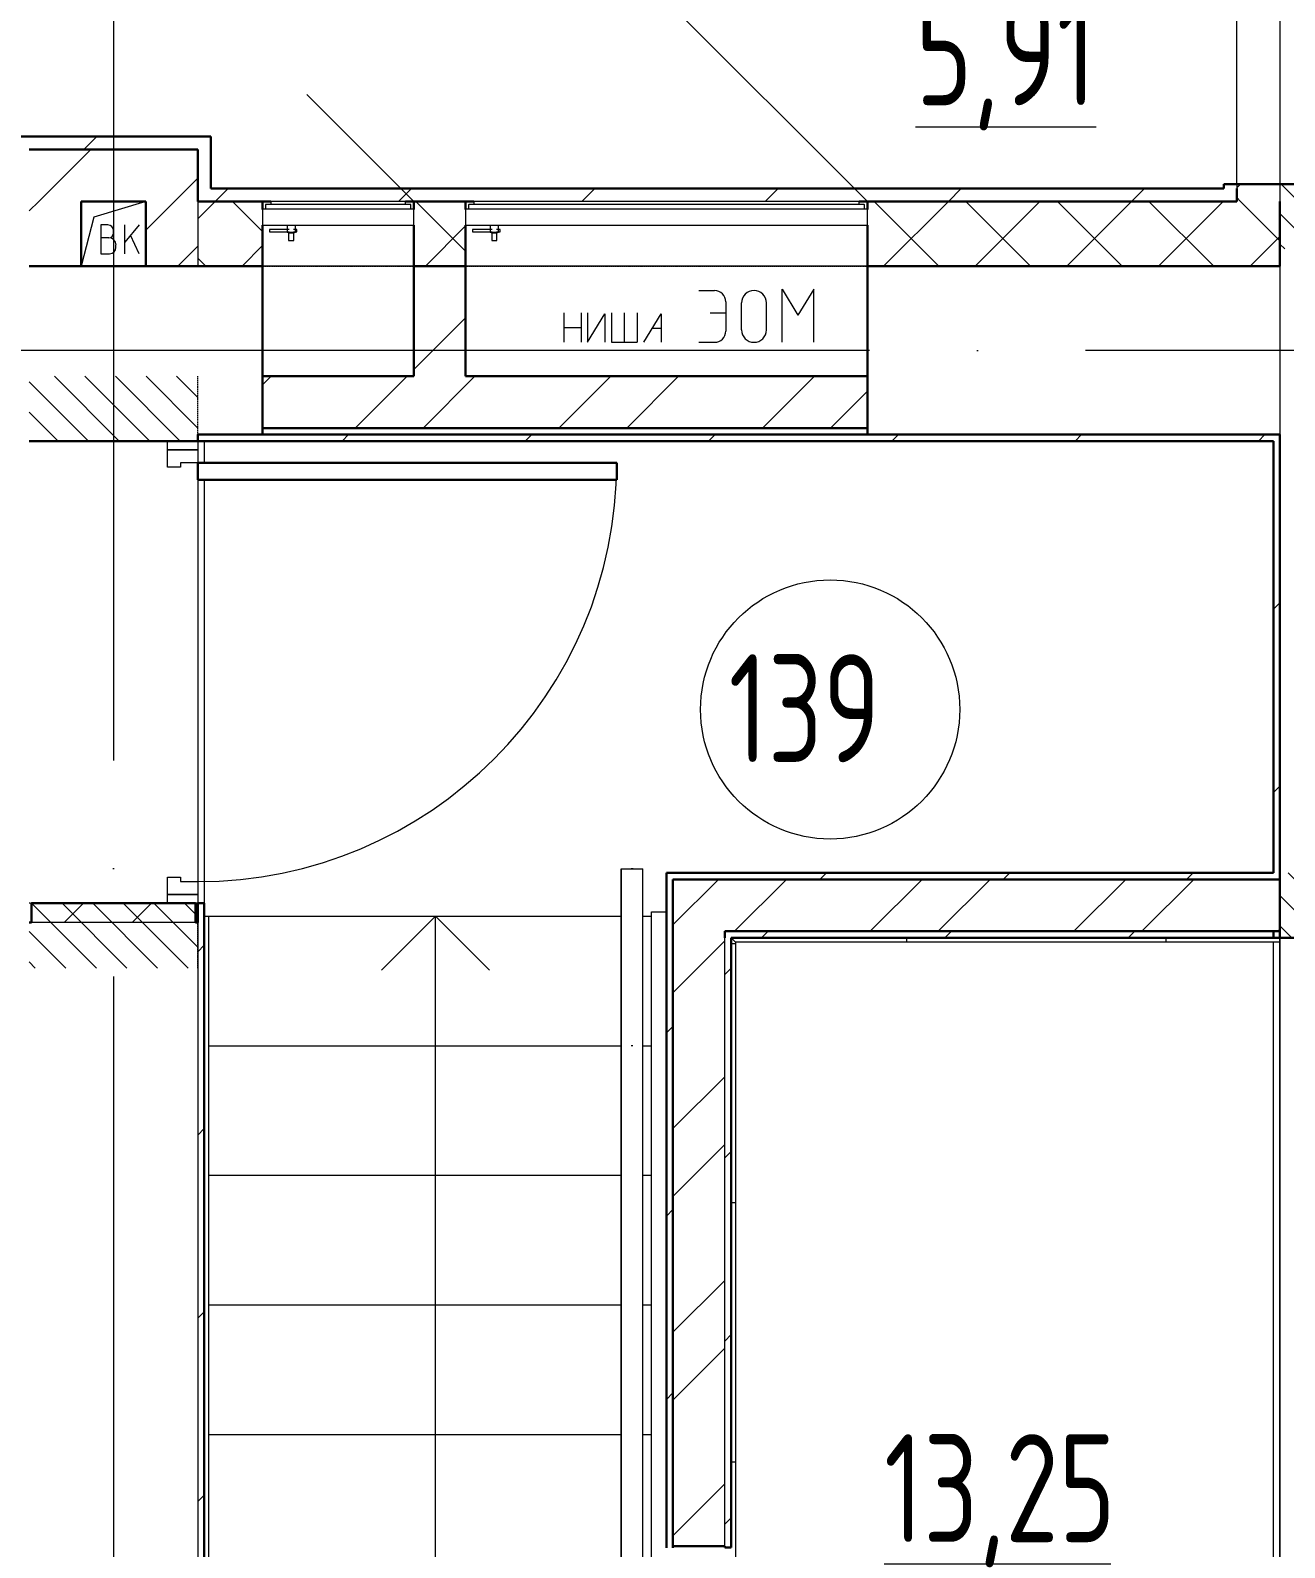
# Model space of a CAD drawing. Header units: millimetres. Extents: x -259809 to 472825, y -397243 to 31861.
# Drawn here: x -7748 to -4845, y -334304 to -330791 of the extents above; entities that cross this region are included whole.
import ezdxf

# ---------------------------------------------------------------- set-up
doc = ezdxf.new("R2010")
doc.units = ezdxf.units.MM
doc.linetypes.add('ADSK_Линия сетки', pattern=[25, 20, -2.5, 0, -2.5])
doc.linetypes.add('ADSK_Штриховая_ш2 п1_5', pattern=[4.5, 3, -1.5])
for name, color, linetype, lineweight in [('Двери', 252, 'Continuous', 9), ('Лестницы', 252, 'Continuous', 9), ('Линии', 7, 'Continuous', 9), ('Марки помещений', 252, 'Continuous', 20), ('Оборудование', 8, 'Continuous', 18), ('Ограждение', 252, 'Continuous', 9), ('Оси', 252, 'Continuous', 9), ('Перекрытие', 252, 'Continuous', 18), ('Стены внутренние', 252, 'Continuous', 18), ('Стены наружные', 252, 'Continuous', 18), ('Стены штриховка', 7, 'Continuous', 9), ('Стрелки вверх', 7, 'Continuous', 18)]:
    doc.layers.add(name, color=color, linetype=linetype, lineweight=lineweight)
doc.styles.add('GOST Common_3', font='', dxfattribs={"height": 3.5})
doc.styles.get('GOST Common_3').set_extended_font_data('GOST 2.304 type A')
pattern_1 = [(0, (-32119.8, 94.4), (0, 600), []), (90, (-32119.8, 94.4), (-600, 4e-14), [])]

# ---------------------------------------------------------------- blocks, each defined once
blk = doc.blocks.new('1 этаж')
at = {"layer": 'Двери', "lineweight": 18, "true_color": 0x636466}
h = blk.add_hatch(dxfattribs=at)
h.set_pattern_fill('FP_2', color=251, angle=-90, style=0, pattern_type=2)
h.set_pattern_definition([(315, (-4580.8, 22274.687), (35.3553, 35.3553), [])])
h.paths.add_polyline_path([(-4855.8, 21389.7), (-4305.8, 21389.7), (-4305.8, 21539.7), (-4855.8, 21539.7)])
h.paths.add_polyline_path([(-4855.8, 22759.7), (-4305.8, 22759.7), (-4305.8, 22909.7), (-4855.8, 22909.7)])
h = blk.add_hatch(dxfattribs=at)
h.set_pattern_fill('FP_2', color=251, angle=-90, style=0, pattern_type=2)
h.set_pattern_definition([(315, (-7555.8, 20409.687), (35.3553, 35.3553), [])])
h.paths.add_polyline_path([(-7750.8, 19724.7), (-7360.8, 19724.7), (-7360.8, 19874.7), (-7750.8, 19874.7)])
h.paths.add_polyline_path([(-7360.8, 20944.7), (-7360.8, 21094.7), (-7750.8, 21094.7), (-7750.8, 20944.7)])
h = blk.add_hatch(dxfattribs=at)
h.set_pattern_fill('FP_2', color=251, angle=-90, style=0, pattern_type=2)
h.set_pattern_definition([(315, (-4580.8, 19069.687), (35.3553, 35.3553), [])])
h.paths.add_polyline_path([(-4855.8, 17944.7), (-4305.8, 17944.7), (-4305.8, 18094.7), (-4855.8, 18094.7)])
h.paths.add_polyline_path([(-4340.6, 19794.7), (-4305.8, 19794.7), (-4305.8, 19944.7), (-4855.8, 19944.7), (-4855.8, 19794.7)])
at = {"layer": 'Ограждение', "true_color": 0x636466}
h = blk.add_hatch(dxfattribs=at)
h.set_pattern_fill('FP_25', color=251, style=0, pattern_type=2)
h.set_pattern_definition(pattern_1)
h.paths.add_polyline_path([(-4870.8, 19784.7), (-4855.8, 19784.7), (-4855.8, 19794.7), (-6125.8, 19794.7), (-6115.8, 19784.7), (-5058.1, 19784.7)])
h = blk.add_hatch(dxfattribs=at)
h.set_pattern_fill('FP_25', color=251, style=0, pattern_type=2)
h.set_pattern_definition(pattern_1)
h.paths.add_polyline_path([(-6125.8, 16654.7), (-6115.8, 16654.7), (-6115.8, 19784.7), (-6125.8, 19794.7), (-6125.8, 16724.7)])
at = {"color": 251, "lineweight": 18, "true_color": 0x636466}
for p, q in [((-7480.8, 21499.7), (-7601.2, 21463)), ((-7601.2, 21463), (-7630.8, 21349.7)), ((-7568.6, 21445.1), (-7585.2, 21445.1)), ((-7585.2, 21445.1), (-7585.2, 21378.4)), ((-7555.6, 21426.6), (-7555.6, 21432.1)), ((-7496.4, 21445.1), (-7529.7, 21405.4)), ((-7529.7, 21378.4), (-7529.7, 21445.1)), ((-7566.7, 21415.5), (-7585.2, 21415.5)), ((-7550.1, 21393.2), (-7550.1, 21398.8)), ((-7496.4, 21378.4), (-7516.3, 21421.3)), ((-7585.2, 21378.4), (-7564.9, 21378.4))]:
    blk.add_line(p, q, dxfattribs=at)
for centre, radius, start, end in [((-7568.6, 21432.1), 13, 0, 90), ((-7566.7, 21426.6), 11.1, 270, 0), ((-7566.7, 21398.8), 16.7, 0, 90), ((-7564.9, 21393.2), 14.8, 270, 0)]:
    blk.add_arc(centre, radius, start, end, dxfattribs=at)
at = {"layer": 'Двери', "color": 251, "linetype": 'ADSK_Штриховая_ш2 п1_5', "true_color": 0x636466}
for p, q in [((-4305.8, 21539.7), (-4855.8, 21539.7)), ((-4855.8, 21539.7), (-4855.8, 21389.7)), ((-7210.8, 21349.7), (-5810.8, 21349.7)), ((-7360.8, 20944.7), (-7360.8, 21094.7)), ((-7750.8, 20944.7), (-7360.8, 20944.7)), ((-7210.8, 20959.7), (-5810.8, 20959.7)), ((-4855.8, 19944.7), (-4855.8, 19794.7)), ((-7360.8, 19874.7), (-7750.8, 19874.7)), ((-7360.8, 19724.7), (-7360.8, 19874.7)), ((-4855.8, 19794.7), (-4305.8, 19794.7))]:
    blk.add_line(p, q, dxfattribs=at)
at = {"layer": 'Двери', "color": 251, "true_color": 0x636466}
for p, q in [((-7430.8, 20944.7), (-7360.8, 20944.7)), ((-7430.8, 20924.7), (-7430.8, 20944.7)), ((-7360.8, 20944.7), (-7360.8, 20924.7)), ((-7430.8, 20884.7), (-7430.8, 20924.7)), ((-7430.8, 20924.7), (-7360.8, 20924.7)), ((-7360.8, 20924.7), (-7430.8, 20924.7)), ((-7360.8, 20924.7), (-7360.8, 20894.7)), ((-7400.8, 20884.7), (-7430.8, 20884.7)), ((-7400.8, 20894.7), (-7400.8, 20884.7)), ((-7360.8, 20894.7), (-7400.8, 20894.7)), ((-7430.8, 19934.7), (-7400.8, 19934.7)), ((-7430.8, 19894.7), (-7430.8, 19934.7)), ((-7400.8, 19934.7), (-7400.8, 19924.7)), ((-7400.8, 19924.7), (-7360.8, 19924.7)), ((-7360.8, 19924.7), (-7360.8, 19894.7)), ((-7360.8, 19894.7), (-7430.8, 19894.7)), ((-7430.8, 19874.7), (-7430.8, 19894.7)), ((-7430.8, 19894.7), (-7360.8, 19894.7)), ((-7360.8, 19894.7), (-7360.8, 19874.7)), ((-7360.8, 19874.7), (-7430.8, 19874.7))]:
    blk.add_line(p, q, dxfattribs=at)
at = {"layer": 'Двери', "color": 251, "lineweight": 30, "true_color": 0x636466}
for p, q in [((-7360.8, 20894.7), (-6390.8, 20894.7)), ((-7360.8, 20854.7), (-7360.8, 20894.7)), ((-6390.8, 20894.7), (-6390.8, 20854.7)), ((-6390.8, 20854.7), (-7360.8, 20854.7))]:
    blk.add_line(p, q, dxfattribs=at)
at = {"layer": 'Двери', "color": 251, "true_color": 0x636466}
blk.add_arc((-7360.8, 20894.7), 970, 270, 0, dxfattribs=at)
at = {"layer": 'Лестницы', "color": 251, "true_color": 0x636466}
for p, q in [((-7335.8, 19544.7), (-6380.4, 19544.7)), ((-7335.8, 19544.7), (-6380.4, 19544.7)), ((-6330.4, 19544.7), (-6310.4, 19544.7)), ((-6330.4, 19544.7), (-6310.4, 19544.7)), ((-7335.8, 19244.7), (-6380.4, 19244.7)), ((-7335.8, 19244.7), (-6380.4, 19244.7)), ((-6330.4, 19244.7), (-6310.4, 19244.7)), ((-6330.4, 19244.7), (-6310.4, 19244.7)), ((-7335.8, 18944.7), (-6380.4, 18944.7)), ((-7335.8, 18944.7), (-6380.4, 18944.7)), ((-6330.4, 18944.7), (-6310.4, 18944.7)), ((-6330.4, 18944.7), (-6310.4, 18944.7)), ((-7335.8, 18644.7), (-6380.4, 18644.7)), ((-7335.8, 18644.7), (-6380.4, 18644.7)), ((-6330.4, 18644.7), (-6310.4, 18644.7)), ((-6330.4, 18644.7), (-6310.4, 18644.7))]:
    blk.add_line(p, q, dxfattribs=at)
at = {"layer": 'Линии', "color": 251, "lineweight": 18, "ltscale": 100, "true_color": 0x636466}
for p, q in [((-6201, 21293.4), (-6164.5, 21293.4)), ((-6008, 21296.1), (-5971.5, 21236.1)), ((-6008, 21173.4), (-6008, 21296.1)), ((-5934.9, 21296.1), (-5971.5, 21236.1)), ((-5934.9, 21173.4), (-5934.9, 21296.1)), ((-6138.4, 21267.4), (-6138.4, 21199.5)), ((-6101.9, 21202.1), (-6101.9, 21264.8)), ((-6044.5, 21202.1), (-6044.5, 21264.8)), ((-6513.4, 21241.3), (-6513.4, 21173.4)), ((-6473.4, 21241.3), (-6473.4, 21173.4)), ((-6458.4, 21241.3), (-6458.4, 21173.4)), ((-6458.4, 21173.4), (-6418.4, 21239.2)), ((-6418.4, 21239.2), (-6418.4, 21173.4)), ((-6403.4, 21241.3), (-6403.4, 21173.4)), ((-6373.4, 21173.4), (-6373.4, 21241.3)), ((-6343.4, 21241.3), (-6343.4, 21173.4)), ((-6328.4, 21173.4), (-6288.4, 21239.2)), ((-6288.4, 21239.2), (-6288.4, 21173.4)), ((-6174.9, 21241.3), (-6138.4, 21241.3)), ((-6513.4, 21207.4), (-6473.4, 21207.4)), ((-6308.4, 21206.3), (-6288.4, 21206.3)), ((-6403.4, 21173.4), (-6343.4, 21173.4)), ((-6201, 21173.4), (-6164.5, 21173.4))]:
    blk.add_line(p, q, dxfattribs=at)
at = {"layer": 'Линии', "color": 251, "lineweight": 18, "true_color": 0x636466}
for centre, radius, start, end in [((-6164.5, 21267.4), 26.1, 0, 90), ((-6073.2, 21264.8), 28.7, 0, 180), ((-6164.5, 21199.5), 26.1, 270, 0), ((-6073.2, 21202.1), 28.7, 180, 0)]:
    blk.add_arc(centre, radius, start, end, dxfattribs=at)
at = {"layer": 'Марки помещений', "color": 251, "true_color": 0x636466}
blk.add_circle((-5897, 20323.3), 300, dxfattribs=at)
at = {"layer": 'Оборудование', "color": 251, "true_color": 0x636466}
for p, q in [((-5810.8, 21499.7), (-6468.4, 22157.3)), ((-6860.8, 21499.7), (-7108.3, 21747.2)), ((-7210.8, 21481.1), (-7210.8, 21444.7)), ((-6861.7, 21482), (-7209.9, 21482)), ((-7203.8, 21491.7), (-7203.8, 21482)), ((-6868.8, 21492.7), (-7202.8, 21492.7)), ((-6879.8, 21499.7), (-7191.8, 21499.7)), ((-7191.8, 21499.7), (-7191.8, 21494.2)), ((-6888.8, 21492.9), (-6888.8, 21491.7)), ((-6888.8, 21491.7), (-6888.8, 21492.9)), ((-6879.8, 21494.2), (-6879.8, 21499.7)), ((-6867.8, 21482), (-6867.8, 21491.7)), ((-6860.8, 21444.7), (-6860.8, 21481.1)), ((-6740.8, 21481.1), (-6740.8, 21444.7)), ((-5811.7, 21482), (-6739.9, 21482)), ((-6733.8, 21491.7), (-6733.8, 21482)), ((-5818.8, 21492.7), (-6732.8, 21492.7)), ((-5829.8, 21499.7), (-6721.8, 21499.7)), ((-6721.8, 21499.7), (-6721.8, 21494.2)), ((-5829.8, 21494.2), (-5829.8, 21499.7)), ((-5817.8, 21482), (-5817.8, 21491.7)), ((-5810.8, 21444.7), (-5810.8, 21481.1)), ((-7210.8, 21444.7), (-6860.8, 21444.7)), ((-7149.1, 21434.3), (-7195, 21434.3)), ((-7195, 21434.3), (-7195, 21429.3)), ((-7154, 21444.7), (-7154, 21428.8)), ((-7131.2, 21434.3), (-7139.5, 21434.3)), ((-7134.7, 21428.8), (-7134.7, 21444.7)), ((-7131.2, 21429.3), (-7131.2, 21434.3)), ((-6740.8, 21444.7), (-5810.8, 21444.7)), ((-6679.1, 21434.3), (-6725, 21434.3)), ((-6725, 21434.3), (-6725, 21429.3)), ((-6684, 21444.7), (-6684, 21428.8)), ((-6661.2, 21434.3), (-6669.5, 21434.3)), ((-6664.7, 21428.8), (-6664.7, 21444.7)), ((-6661.2, 21429.3), (-6661.2, 21434.3)), ((-7195, 21429.3), (-7149.1, 21429.3)), ((-7154, 21428.8), (-7134.7, 21428.8)), ((-7152.4, 21428.8), (-7150.4, 21426.8)), ((-7150.4, 21426.8), (-7150.4, 21409.3)), ((-7150.4, 21426.8), (-7138.2, 21426.8)), ((-7150.4, 21409.3), (-7138.2, 21409.3)), ((-7139.5, 21429.3), (-7131.2, 21429.3)), ((-7138.2, 21426.8), (-7136.2, 21428.8)), ((-7138.2, 21409.3), (-7138.2, 21426.8)), ((-6725, 21429.3), (-6679.1, 21429.3)), ((-6684, 21428.8), (-6664.7, 21428.8)), ((-6682.4, 21428.8), (-6680.4, 21426.8)), ((-6680.4, 21426.8), (-6680.4, 21409.3)), ((-6680.4, 21426.8), (-6668.2, 21426.8)), ((-6680.4, 21409.3), (-6668.2, 21409.3)), ((-6669.5, 21429.3), (-6661.2, 21429.3)), ((-6668.2, 21426.8), (-6666.2, 21428.8)), ((-6668.2, 21409.3), (-6668.2, 21426.8))]:
    blk.add_line(p, q, dxfattribs=at)
for points, knots in [([(-7209.9, 21482), (-7210, 21482), (-7210.1, 21482), (-7210.2, 21481.9), (-7210.4, 21481.8), (-7210.5, 21481.7), (-7210.7, 21481.5), (-7210.8, 21481.3), (-7210.8, 21481.2), (-7210.8, 21481.1)], [0, 0, 0, 0, 0.166667, 0.25, 0.333333, 0.5, 0.666667, 0.833333, 1, 1, 1, 1]), ([(-7202.8, 21492.7), (-7202.9, 21492.7), (-7203.1, 21492.7), (-7203.2, 21492.6), (-7203.3, 21492.6), (-7203.4, 21492.5), (-7203.6, 21492.4), (-7203.7, 21492.2), (-7203.8, 21492), (-7203.8, 21491.8), (-7203.8, 21491.7)], [0, 0, 0, 0, 0.166667, 0.25, 0.333333, 0.416667, 0.541667, 0.666667, 0.833333, 1, 1, 1, 1]), ([(-7191.8, 21494.2), (-7191.8, 21494.1), (-7191.8, 21493.9), (-7191.9, 21493.6), (-7192, 21493.5), (-7192.1, 21493.3), (-7192.2, 21493.1), (-7192.4, 21493), (-7192.6, 21492.9), (-7192.7, 21492.8), (-7193, 21492.7), (-7193.2, 21492.7), (-7193.3, 21492.7)], [0, 0, 0, 0, 0.166667, 0.25, 0.333333, 0.416667, 0.5, 0.583333, 0.666667, 0.75, 0.833333, 1, 1, 1, 1]), ([(-6878.3, 21492.7), (-6878.4, 21492.7), (-6878.6, 21492.7), (-6878.9, 21492.8), (-6879, 21492.9), (-6879.2, 21493), (-6879.4, 21493.1), (-6879.5, 21493.3), (-6879.6, 21493.5), (-6879.7, 21493.6), (-6879.8, 21493.9), (-6879.8, 21494.1), (-6879.8, 21494.2)], [-1, -1, -1, -1, -0.833333, -0.75, -0.666667, -0.583333, -0.5, -0.416667, -0.333333, -0.25, -0.166667, 0, 0, 0, 0]), ([(-6867.8, 21491.7), (-6867.8, 21491.8), (-6867.8, 21492), (-6867.9, 21492.2), (-6868, 21492.4), (-6868.2, 21492.5), (-6868.3, 21492.6), (-6868.4, 21492.6), (-6868.5, 21492.7), (-6868.7, 21492.7), (-6868.8, 21492.7)], [-1, -1, -1, -1, -0.833333, -0.666667, -0.541667, -0.416667, -0.333333, -0.25, -0.166667, 0, 0, 0, 0]), ([(-6860.8, 21481.1), (-6860.8, 21481.2), (-6860.8, 21481.3), (-6860.9, 21481.5), (-6861.1, 21481.7), (-6861.2, 21481.8), (-6861.4, 21481.9), (-6861.5, 21482), (-6861.6, 21482), (-6861.7, 21482)], [-1, -1, -1, -1, -0.833333, -0.666667, -0.5, -0.333333, -0.25, -0.166667, 0, 0, 0, 0]), ([(-6739.9, 21482), (-6740, 21482), (-6740.1, 21482), (-6740.2, 21481.9), (-6740.4, 21481.8), (-6740.5, 21481.7), (-6740.7, 21481.5), (-6740.8, 21481.3), (-6740.8, 21481.2), (-6740.8, 21481.1)], [0, 0, 0, 0, 0.166667, 0.25, 0.333333, 0.5, 0.666667, 0.833333, 1, 1, 1, 1]), ([(-6732.8, 21492.7), (-6732.9, 21492.7), (-6733.1, 21492.7), (-6733.2, 21492.6), (-6733.3, 21492.6), (-6733.4, 21492.5), (-6733.6, 21492.4), (-6733.7, 21492.2), (-6733.8, 21492), (-6733.8, 21491.8), (-6733.8, 21491.7)], [0, 0, 0, 0, 0.166667, 0.25, 0.333333, 0.416667, 0.541667, 0.666667, 0.833333, 1, 1, 1, 1]), ([(-6721.8, 21494.2), (-6721.8, 21494.1), (-6721.8, 21493.9), (-6721.9, 21493.6), (-6722, 21493.5), (-6722.1, 21493.3), (-6722.2, 21493.1), (-6722.4, 21493), (-6722.6, 21492.9), (-6722.7, 21492.8), (-6723, 21492.7), (-6723.2, 21492.7), (-6723.3, 21492.7)], [0, 0, 0, 0, 0.166667, 0.25, 0.333333, 0.416667, 0.5, 0.583333, 0.666667, 0.75, 0.833333, 1, 1, 1, 1]), ([(-5828.3, 21492.7), (-5828.4, 21492.7), (-5828.6, 21492.7), (-5828.9, 21492.8), (-5829, 21492.9), (-5829.2, 21493), (-5829.4, 21493.1), (-5829.5, 21493.3), (-5829.6, 21493.5), (-5829.7, 21493.6), (-5829.8, 21493.9), (-5829.8, 21494.1), (-5829.8, 21494.2)], [-1, -1, -1, -1, -0.833333, -0.75, -0.666667, -0.583333, -0.5, -0.416667, -0.333333, -0.25, -0.166667, 0, 0, 0, 0]), ([(-5817.8, 21491.7), (-5817.8, 21491.8), (-5817.8, 21492), (-5817.9, 21492.2), (-5818, 21492.4), (-5818.2, 21492.5), (-5818.3, 21492.6), (-5818.4, 21492.6), (-5818.5, 21492.7), (-5818.7, 21492.7), (-5818.8, 21492.7)], [-1, -1, -1, -1, -0.833333, -0.666667, -0.541667, -0.416667, -0.333333, -0.25, -0.166667, 0, 0, 0, 0]), ([(-5810.8, 21481.1), (-5810.8, 21481.2), (-5810.8, 21481.3), (-5810.9, 21481.5), (-5811.1, 21481.7), (-5811.2, 21481.8), (-5811.4, 21481.9), (-5811.5, 21482), (-5811.6, 21482), (-5811.7, 21482)], [-1, -1, -1, -1, -0.833333, -0.666667, -0.5, -0.333333, -0.25, -0.166667, 0, 0, 0, 0])]:
    blk.add_open_spline(points, degree=3, knots=knots, dxfattribs=at)
at = {"layer": 'Ограждение', "color": 251, "true_color": 0x636466}
for p, q in [((-6380.4, 19954.7), (-6380.4, 19854.7)), ((-6380.4, 19954.7), (-6330.4, 19954.7)), ((-6380.4, 19544.7), (-6380.4, 19954.7)), ((-6353.1, 19954.7), (-6357.7, 19954.7)), ((-6330.4, 19854.7), (-6330.4, 19954.7)), ((-6330.4, 19544.7), (-6330.4, 19954.7)), ((-6380.4, 19854.7), (-6380.4, 19552.1)), ((-6330.4, 19552.1), (-6330.4, 19854.7)), ((-6310.4, 19854.7), (-6275.8, 19854.7)), ((-6310.4, 19544.7), (-6310.4, 19854.7)), ((-7335.8, 19844.7), (-7335.8, 19544.7)), ((-6115.8, 19784.7), (-6125.8, 19794.7)), ((-6125.8, 19794.7), (-6115.8, 19784.7)), ((-4855.8, 19784.7), (-6115.8, 19784.7)), ((-6115.8, 19784.7), (-6115.8, 16654.7)), ((-4855.8, 19784.7), (-4855.8, 19794.7)), ((-4855.8, 19794.7), (-4855.8, 19784.7)), ((-7335.8, 19544.7), (-7335.8, 17284.8)), ((-6380.4, 19552.1), (-6380.4, 17730.3)), ((-6380.4, 17730.3), (-6380.4, 19544.7)), ((-6330.4, 17753.6), (-6330.4, 19552.1)), ((-6330.4, 17753.6), (-6330.4, 19544.7)), ((-6310.4, 17763), (-6310.4, 19544.7))]:
    blk.add_line(p, q, dxfattribs=at)
blk.add_open_spline([(-6353.4, 19544.7), (-6354.1, 19544.7), (-6355.4, 19544.7), (-6356.7, 19544.7), (-6357.4, 19544.7)], degree=3, dxfattribs=at)
at = {"layer": 'Оси', "color": 251, "linetype": 'ADSK_Линия сетки', "ltscale": 100, "true_color": 0x636466}
for p, q in [((-7555.8, 32205.3), (-7555.8, 10954.7)), ((-4855.8, 32205.3), (-4855.8, 10954.7)), ((-805.8, 21154.7), (-72528.1, 21154.7))]:
    blk.add_line(p, q, dxfattribs=at)
at = {"layer": 'Перекрытие', "color": 251, "ltscale": 100, "true_color": 0x636466}
for p, q in [((-7345.8, 19844.7), (-6380.4, 19844.7)), ((-6330.4, 19844.7), (-6310.4, 19844.7)), ((-4855.8, 18094.7), (-4855.8, 19794.7))]:
    blk.add_line(p, q, dxfattribs=at)
at = {"layer": 'Стены внутренние', "color": 251, "true_color": 0x636466}
for p, q in [((-4955.8, 21539.7), (-4955.8, 22759.7)), ((-4855.8, 21539.7), (-4855.8, 21499.7)), ((-6860.8, 21349.7), (-7210.8, 21349.7)), ((-5810.8, 21349.7), (-6740.8, 21349.7)), ((-7360.8, 20894.7), (-7360.8, 19924.7)), ((-7365.8, 19829.7), (-7745.8, 19829.7)), ((-4855.8, 19794.7), (-4855.8, 15469.7))]:
    blk.add_line(p, q, dxfattribs=at)
at = {"layer": 'Стены внутренние', "color": 251, "lineweight": 30, "true_color": 0x636466}
for p, q in [((-4305.8, 21539.7), (-4955.8, 21539.7)), ((-4955.8, 21529.7), (-4955.8, 21499.7)), ((-7210.8, 21481.3), (-7210.8, 21499.7)), ((-6860.8, 21499.7), (-6860.8, 21481.3)), ((-6740.8, 21481.3), (-6740.8, 21499.7)), ((-5810.8, 21499.7), (-5810.8, 21481.3)), ((-4855.8, 21349.7), (-4855.8, 21499.7)), ((-7210.8, 20959.7), (-7210.8, 21444.7)), ((-6860.8, 21444.7), (-6860.8, 21349.7)), ((-6740.8, 21349.7), (-6740.8, 21444.7)), ((-5810.8, 21444.7), (-5810.8, 20959.7)), ((-7480.8, 21349.7), (-7630.8, 21349.7)), ((-7210.8, 21349.7), (-7360.8, 21349.7)), ((-6860.8, 21349.7), (-6740.8, 21349.7)), ((-4855.8, 21349.7), (-5810.8, 21349.7)), ((-7750.8, 20944.7), (-7360.8, 20944.7)), ((-7360.8, 20944.7), (-7360.8, 20959.7)), ((-7745.8, 19829.7), (-7750.8, 19829.7)), ((-7360.8, 19829.7), (-7365.8, 19829.7)), ((-4855.8, 19794.7), (-4305.8, 19794.7))]:
    blk.add_line(p, q, dxfattribs=at)
at = {"layer": 'Стены внутренние', "color": 251, "linetype": 'Continuous', "lineweight": 9, "true_color": 0x636466}
for p, q in [((-4955.8, 21530.9), (-4947, 21539.7)), ((-4946.9, 21499.7), (-4955.8, 21508.6)), ((-7360.8, 21459.3), (-7320.4, 21499.7)), ((-7210.8, 21430.2), (-7280.3, 21499.7)), ((-6740.8, 21384.4), (-6856, 21499.7)), ((-5645.4, 21349.7), (-5795.4, 21499.7)), ((-5773.4, 21349.7), (-5623.4, 21499.7)), ((-5433.3, 21349.7), (-5583.3, 21499.7)), ((-5561.3, 21349.7), (-5411.3, 21499.7)), ((-5221.1, 21349.7), (-5371.1, 21499.7)), ((-5349.1, 21349.7), (-5199.1, 21499.7)), ((-5009, 21349.7), (-5159, 21499.7)), ((-5137, 21349.7), (-4987, 21499.7)), ((-4855.8, 21408.6), (-4946.9, 21499.7)), ((-6834, 21349.7), (-6740.8, 21442.9)), ((-7258.3, 21349.7), (-7210.8, 21397.2)), ((-4924.9, 21349.7), (-4855.8, 21418.7)), ((-7342.4, 21349.7), (-7360.8, 21368))]:
    blk.add_line(p, q, dxfattribs=at)
at = {"layer": 'Стены наружные', "color": 251, "lineweight": 30, "true_color": 0x636466}
for p, q in [((-7330.8, 21649.7), (-7780.8, 21649.7)), ((-7330.8, 21529.7), (-7330.8, 21649.7)), ((-7360.8, 21619.7), (-7750.8, 21619.7)), ((-7360.8, 21499.7), (-7360.8, 21619.7)), ((-4955.8, 21539.7), (-4985.8, 21539.7)), ((-4985.8, 21539.7), (-4985.8, 21529.7)), ((-4985.8, 21529.7), (-7330.8, 21529.7)), ((-7630.8, 21499.7), (-7480.8, 21499.7)), ((-7630.8, 21349.7), (-7630.8, 21499.7)), ((-7480.8, 21499.7), (-7480.8, 21349.7)), ((-7360.8, 21499.7), (-7191.8, 21499.7)), ((-6879.8, 21499.7), (-6721.8, 21499.7)), ((-5829.8, 21499.7), (-4955.8, 21499.7)), ((-7750.8, 21349.7), (-7630.8, 21349.7)), ((-7480.8, 21349.7), (-7360.8, 21349.7)), ((-6860.8, 21349.7), (-6860.8, 21094.7)), ((-6740.8, 21094.7), (-6740.8, 21349.7)), ((-6860.8, 21094.7), (-7210.8, 21094.7)), ((-5810.8, 21094.7), (-6740.8, 21094.7)), ((-7210.8, 20974.7), (-5810.8, 20974.7)), ((-4855.8, 20959.7), (-7360.8, 20959.7)), ((-7360.8, 20944.7), (-4870.8, 20944.7)), ((-4870.8, 20944.7), (-4870.8, 19944.7)), ((-4855.8, 19794.7), (-4855.8, 20959.7)), ((-4870.8, 19944.7), (-6275.8, 19944.7)), ((-6275.8, 19944.7), (-6275.8, 18382.4)), ((-4855.8, 19929.7), (-6260.8, 19929.7)), ((-6260.8, 18382.4), (-6260.8, 19929.7)), ((-7745.8, 19874.7), (-7745.8, 19829.7)), ((-7365.8, 19874.7), (-7745.8, 19874.7)), ((-7365.8, 19829.7), (-7365.8, 19874.7)), ((-7345.8, 19874.7), (-7360.8, 19874.7)), ((-7360.8, 19874.7), (-7360.8, 19829.7)), ((-7345.8, 15469.7), (-7345.8, 19874.7)), ((-6140.8, 19794.7), (-6140.8, 19809.7)), ((-4855.8, 19809.7), (-6140.8, 19809.7)), ((-6125.8, 19794.7), (-4855.8, 19794.7)), ((-6125.8, 18382.6), (-6125.8, 19794.7)), ((-4870.8, 19809.7), (-4870.8, 19794.7)), ((-6260.8, 18386), (-6140.8, 18386)), ((-6140.8, 18386), (-6140.8, 18382.6)), ((-6140.8, 18382.6), (-6125.8, 18382.6))]:
    blk.add_line(p, q, dxfattribs=at)
at = {"layer": 'Стены наружные', "color": 251, "linetype": 'Continuous', "lineweight": 9, "true_color": 0x636466}
for p, q in [((-7624.7, 21619.7), (-7594.7, 21649.7)), ((-7728.6, 21499.7), (-7608.6, 21619.7)), ((-7414.3, 21499.7), (-7360.8, 21553.2)), ((-7320.4, 21499.7), (-7290.4, 21529.7)), ((-6896.2, 21499.7), (-6866.2, 21529.7)), ((-6471.9, 21499.7), (-6441.9, 21529.7)), ((-6047.7, 21499.7), (-6017.7, 21529.7)), ((-5623.4, 21499.7), (-5593.4, 21529.7)), ((-5199.1, 21499.7), (-5169.1, 21529.7)), ((-7750.8, 21477.5), (-7728.6, 21499.7)), ((-7480.8, 21433.2), (-7414.3, 21499.7)), ((-7407.2, 21349.7), (-7360.8, 21396)), ((-6860.8, 21110.3), (-6740.8, 21230.3)), ((-7210.8, 21074.6), (-7190.7, 21094.7)), ((-6996.4, 20974.7), (-6876.4, 21094.7)), ((-6839.2, 20974.7), (-6719.2, 21094.7)), ((-6524.9, 20974.7), (-6404.9, 21094.7)), ((-6367.8, 20974.7), (-6247.8, 21094.7)), ((-6053.5, 20974.7), (-5933.5, 21094.7)), ((-5896.3, 20974.7), (-5810.8, 21060.2)), ((-7026.9, 20944.7), (-7011.9, 20959.7)), ((-6602.7, 20944.7), (-6587.7, 20959.7)), ((-6178.4, 20944.7), (-6163.4, 20959.7)), ((-5754.1, 20944.7), (-5739.1, 20959.7)), ((-5329.9, 20944.7), (-5314.9, 20959.7)), ((-4905.6, 20944.7), (-4890.6, 20959.7)), ((-4870.8, 20555.2), (-4855.8, 20570.2)), ((-4870.8, 20131), (-4855.8, 20146)), ((-6260.8, 19824.4), (-6155.5, 19929.7)), ((-6118.4, 19809.7), (-5998.4, 19929.7)), ((-5920.6, 19929.7), (-5905.6, 19944.7)), ((-5804.1, 19809.7), (-5684.1, 19929.7)), ((-5646.9, 19809.7), (-5526.9, 19929.7)), ((-5496.3, 19929.7), (-5481.3, 19944.7)), ((-5332.6, 19809.7), (-5212.6, 19929.7)), ((-5175.4, 19809.7), (-5055.4, 19929.7)), ((-5072.1, 19929.7), (-5057.1, 19944.7)), ((-7669.9, 19829.7), (-7624.9, 19874.7)), ((-7512.8, 19829.7), (-7467.8, 19874.7)), ((-4861.1, 19809.7), (-4855.8, 19815)), ((-6260.8, 19667.3), (-6140.8, 19787.3)), ((-6055.6, 19794.7), (-6040.6, 19809.7)), ((-5631.3, 19794.7), (-5616.3, 19809.7)), ((-5207.1, 19794.7), (-5192.1, 19809.7)), ((-7360.8, 19762.3), (-7345.8, 19777.3)), ((-6140.8, 19709.5), (-6125.8, 19724.5)), ((-6275.8, 19574.5), (-6260.8, 19589.5)), ((-6260.8, 19353), (-6140.8, 19473)), ((-7360.8, 19338), (-7345.8, 19353)), ((-6260.8, 19195.8), (-6140.8, 19315.8)), ((-6140.8, 19285.2), (-6125.8, 19300.2)), ((-6275.8, 19150.2), (-6260.8, 19165.2)), ((-6260.8, 18881.5), (-6140.8, 19001.5)), ((-7360.8, 18913.7), (-7345.8, 18928.7)), ((-6140.8, 18861), (-6125.8, 18876)), ((-6260.8, 18724.3), (-6140.8, 18844.3)), ((-6275.8, 18726), (-6260.8, 18741)), ((-6260.8, 18410), (-6140.8, 18530)), ((-7360.8, 18489.5), (-7345.8, 18504.5)), ((-6140.8, 18436.7), (-6125.8, 18451.7))]:
    blk.add_line(p, q, dxfattribs=at)
at = {"layer": 'Стены наружные', "color": 251, "true_color": 0x636466}
for p, q in [((-7345.8, 20944.7), (-7345.8, 20894.7)), ((-7345.8, 20854.7), (-7345.8, 19874.7)), ((-7360.8, 19829.7), (-7360.8, 15454.7)), ((-4870.8, 18094.7), (-4870.8, 19784.7))]:
    blk.add_line(p, q, dxfattribs=at)
at = {"layer": 'Стены штриховка', "color": 251, "true_color": 0x636466}
for p, q in [((-4955.8, 21539.7), (-4955.8, 21529.7)), ((-7360.8, 21499.7), (-7360.8, 21349.7)), ((-6140.8, 18386), (-6140.8, 19794.7))]:
    blk.add_line(p, q, dxfattribs=at)
at = {"layer": 'Стрелки вверх', "color": 251, "true_color": 0x636466}
for p, q in [((-6810.8, 19844.7), (-6935.8, 19719.7)), ((-6810.8, 19544.7), (-6810.8, 19844.7)), ((-6810.8, 19844.7), (-6685.8, 19719.7)), ((-6810.8, 19244.7), (-6810.8, 19544.7)), ((-6810.8, 18944.7), (-6810.8, 19244.7)), ((-6810.8, 18644.7), (-6810.8, 18944.7)), ((-6810.8, 18344.7), (-6810.8, 18644.7))]:
    blk.add_line(p, q, dxfattribs=at)
at = {"layer": 'Марки помещений', "color": 251, "true_color": 0x636466, "style": 'GOST Common_3', "width": 0.9}
for s, p in [('%%U5,91', (-5699.4, 21722.3)), ('139', (-6131.9, 20201.1)), ('%%U13,25', (-5772, 18395.3))]:
    blk.add_text(s, height=250, dxfattribs=at).set_placement(p)

msp = doc.modelspace()

# ---------------------------------------------------------------- block references
msp.add_blockref('1 этаж', (0, -352686.9))

doc.saveas('drawing.dxf')
